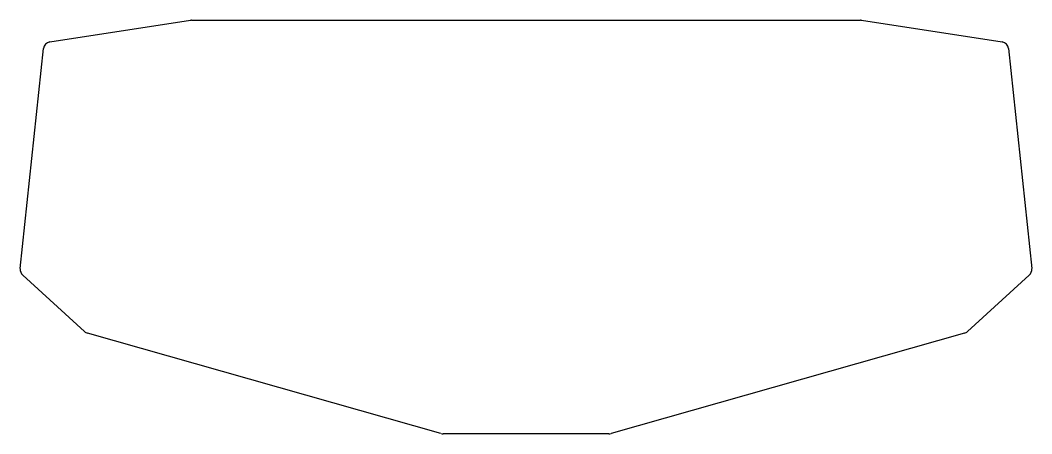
# Model space of a CAD drawing. Header units: millimetres. Extents: x 78 to 346, y -144 to -35.
import ezdxf

# ---------------------------------------------------------------- set-up
doc = ezdxf.new("R2010")
doc.units = ezdxf.units.MM

msp = doc.modelspace()

# ---------------------------------------------------------------- linework, layer by layer
at = {"linetype": 'CONTINUOUS'}
for p, q in [((86.25, -40.34), (123.41, -34.63)), ((123.71, -34.61), (300.45, -34.61)), ((300.76, -34.63), (337.92, -40.34)), ((78.45, -100.24), (84.56, -42.11)), ((339.6, -42.11), (345.71, -100.24)), ((95.43, -116.84), (79.09, -101.93)), ((345.07, -101.93), (328.74, -116.84)), ((189.62, -143.78), (96.23, -117.28)), ((327.93, -117.28), (234.55, -143.78)), ((234, -143.86), (190.17, -143.86))]:
    msp.add_line(p, q, dxfattribs=at)
for centre, start, end in [((123.71, -36.61), 90, 98.7436), ((300.45, -36.61), 81.2564, 90), ((86.55, -42.32), 98.7436, 174), ((337.62, -42.32), 6, 81.2564), ((80.44, -100.45), 174, 227.6156), ((343.73, -100.45), 312.3844, 6), ((96.78, -115.36), 227.6156, 254.1568), ((327.39, -115.36), 285.8432, 312.3844), ((190.17, -141.86), 254.1568, 270), ((234, -141.86), 270, 285.8432)]:
    msp.add_arc(centre, 2, start, end, dxfattribs=at)

doc.saveas('drawing.dxf')
